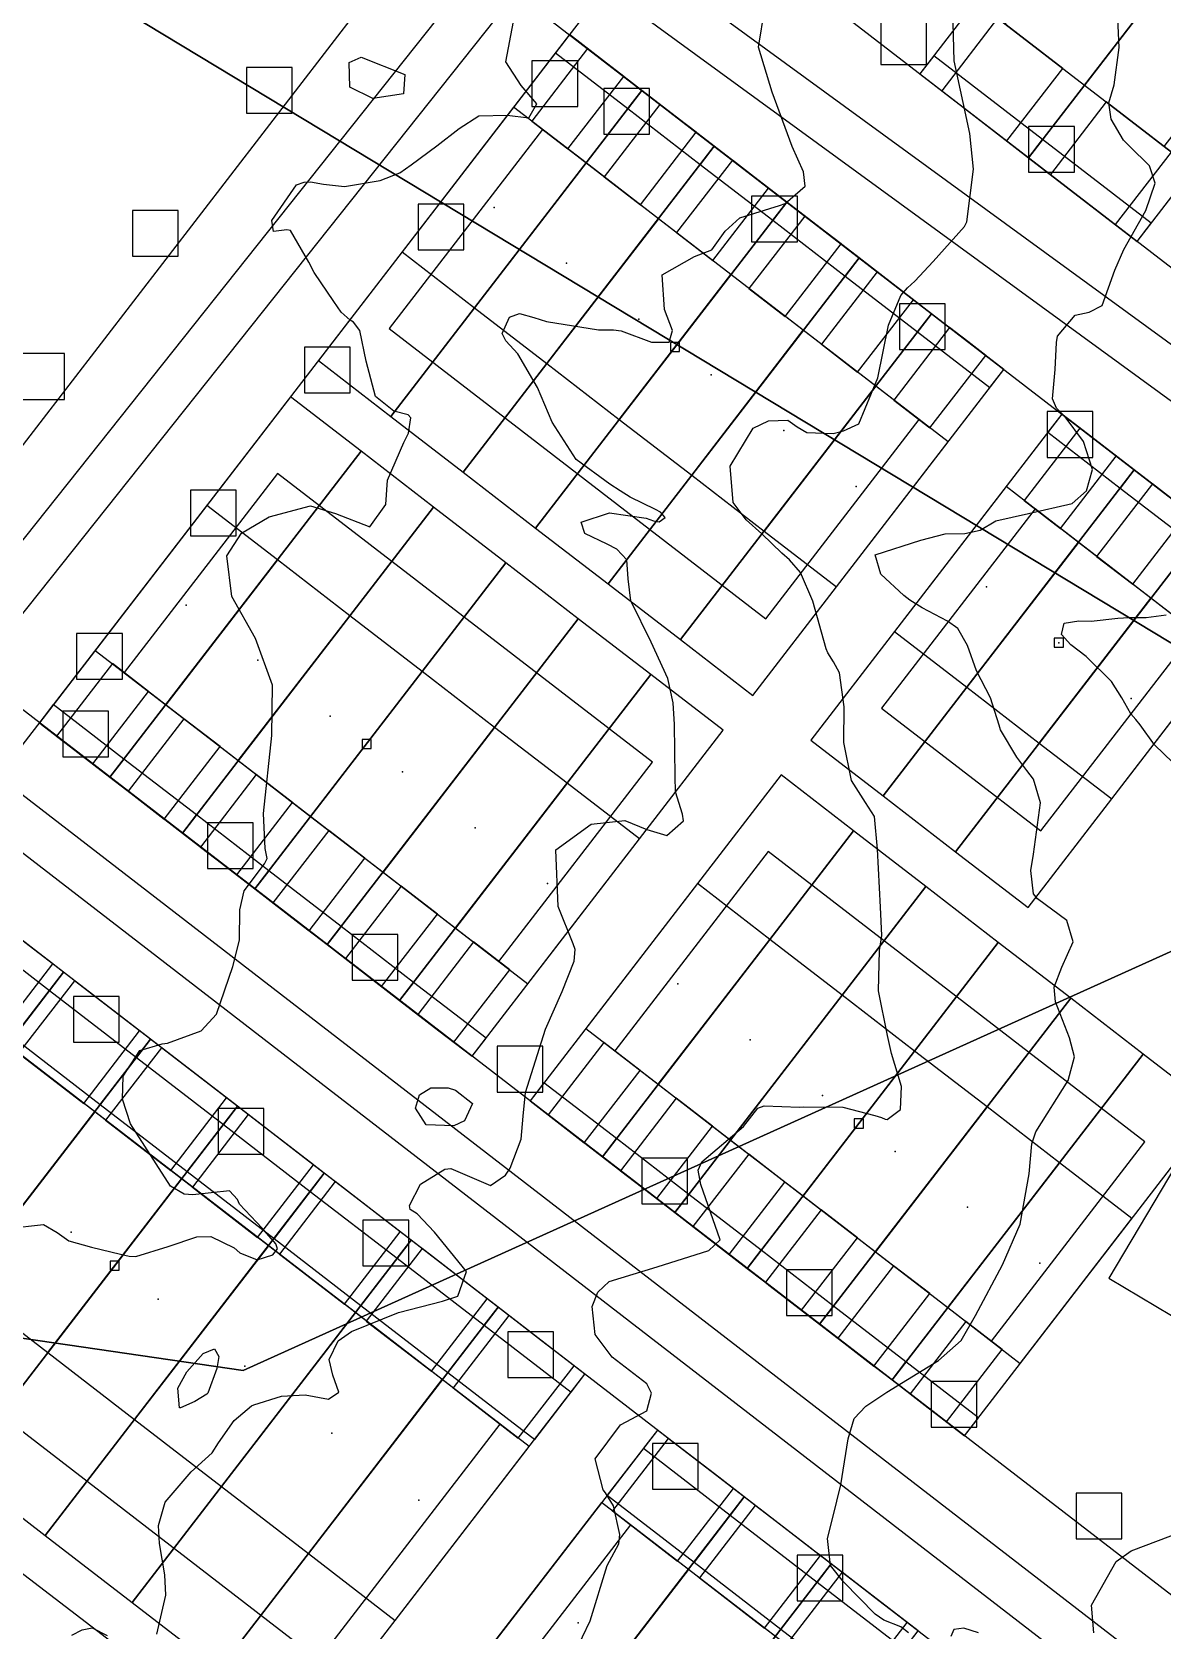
# Model space of a CAD drawing. Header units: feet. Extents: x 1313198 to 1317500, y 385000 to 389511.
# Drawn here: x 1315627.7 to 1315875, y 386260.2 to 386609.7 of the extents above; entities that cross this region are included whole.
import ezdxf

# ---------------------------------------------------------------- set-up
doc = ezdxf.new("R2010")
doc.units = ezdxf.units.FT
for name, color, linetype in [('A-BLDG-OTLN', 3, 'CONTINUOUS'), ('C-LOD', 30, 'CONTINUOUS'), ('C-MISC', 7, 'CONTINUOUS'), ('C-PROP', 6, 'CONTINUOUS'), ('C-PVMT', 8, 'CONTINUOUS'), ('C-TOPO-MAJR', 32, 'CONTINUOUS'), ('C-TOPO-SPOT', 7, 'CONTINUOUS'), ('C-UTIL', 4, 'CONTINUOUS'), ('L-PLNT-TREE', 90, 'CONTINUOUS'), ('V-PROP-LINE', 7, 'CONTINUOUS')]:
    doc.layers.add(name, color=color, linetype=linetype)

msp = doc.modelspace()

# ---------------------------------------------------------------- linework, layer by layer
at = {"layer": 'A-BLDG-OTLN'}
for points in [[(1315834.21, 386616.33), (1315857.98, 386598.01), (1315882.39, 386629.7), (1315858.63, 386648.01), (1315834.21, 386616.33)], [(1315857.98, 386598.01), (1315881.74, 386579.7), (1315906.15, 386611.39), (1315882.39, 386629.7), (1315857.98, 386598.01)], [(1315708.69, 386561.55), (1315724.53, 386549.35), (1315748.94, 386581.03), (1315733.1, 386593.24), (1315708.69, 386561.55)], [(1315724.53, 386549.35), (1315740.37, 386537.14), (1315764.78, 386568.83), (1315748.94, 386581.03), (1315724.53, 386549.35)], [(1315740.37, 386537.14), (1315756.22, 386524.93), (1315780.63, 386556.62), (1315764.78, 386568.83), (1315740.37, 386537.14)], [(1315756.22, 386524.93), (1315772.06, 386512.73), (1315796.47, 386544.41), (1315780.63, 386556.62), (1315756.22, 386524.93)], [(1315772.06, 386512.73), (1315787.9, 386500.52), (1315812.31, 386532.21), (1315796.47, 386544.41), (1315772.06, 386512.73)], [(1315787.9, 386500.52), (1315803.74, 386488.31), (1315828.15, 386520), (1315812.31, 386532.21), (1315787.9, 386500.52)], [(1315816.42, 386478.55), (1315832.26, 386466.34), (1315856.67, 386498.03), (1315840.83, 386510.23), (1315816.42, 386478.55)], [(1315641.55, 386474.42), (1315657, 386462.51), (1315681.42, 386494.2), (1315665.96, 386506.11), (1315641.55, 386474.42)], [(1315832.26, 386466.34), (1315848.1, 386454.13), (1315872.51, 386485.82), (1315856.67, 386498.03), (1315832.26, 386466.34)], [(1315657, 386462.51), (1315672.84, 386450.31), (1315697.26, 386481.99), (1315681.42, 386494.2), (1315657, 386462.51)], [(1315848.1, 386454.13), (1315863.95, 386441.92), (1315888.36, 386473.61), (1315872.51, 386485.82), (1315848.1, 386454.13)], [(1315672.84, 386450.31), (1315688.68, 386438.1), (1315713.1, 386469.79), (1315697.26, 386481.99), (1315672.84, 386450.31)], [(1315688.68, 386438.1), (1315704.53, 386425.89), (1315728.94, 386457.58), (1315713.1, 386469.79), (1315688.68, 386438.1)], [(1315704.53, 386425.89), (1315720.37, 386413.69), (1315744.79, 386445.37), (1315728.94, 386457.58), (1315704.53, 386425.89)], [(1315720.37, 386413.69), (1315736.21, 386401.48), (1315760.63, 386433.17), (1315744.79, 386445.37), (1315720.37, 386413.69)], [(1315748.89, 386391.71), (1315764.73, 386379.51), (1315789.15, 386411.19), (1315773.3, 386423.4), (1315748.89, 386391.71)], [(1315764.73, 386379.51), (1315780.57, 386367.3), (1315804.99, 386398.99), (1315789.15, 386411.19), (1315764.73, 386379.51)], [(1315780.57, 386367.3), (1315796.42, 386355.09), (1315820.83, 386386.78), (1315804.99, 386398.99), (1315780.57, 386367.3)], [(1315593.13, 386350.14), (1315612.14, 386335.49), (1315641.44, 386373.51), (1315622.43, 386388.16), (1315593.13, 386350.14)], [(1315796.42, 386355.09), (1315812.26, 386342.88), (1315836.67, 386374.58), (1315820.83, 386386.78), (1315796.42, 386355.09)], [(1315812.26, 386342.88), (1315828.1, 386330.68), (1315852.52, 386362.37), (1315836.67, 386374.58), (1315812.26, 386342.88)], [(1315612.14, 386335.49), (1315631.16, 386320.84), (1315660.46, 386358.86), (1315641.44, 386373.51), (1315612.14, 386335.49)], [(1315828.1, 386330.68), (1315843.95, 386318.47), (1315868.36, 386350.16), (1315852.52, 386362.37), (1315828.1, 386330.68)], [(1315631.16, 386320.84), (1315650.17, 386306.19), (1315679.46, 386344.21), (1315660.46, 386358.86), (1315631.16, 386320.84)], [(1315650.17, 386306.19), (1315669.18, 386291.54), (1315698.47, 386329.57), (1315679.46, 386344.21), (1315650.17, 386306.19)], [(1315669.18, 386291.54), (1315688.19, 386276.9), (1315717.48, 386314.92), (1315698.47, 386329.57), (1315669.18, 386291.54)], [(1315688.19, 386276.9), (1315707.2, 386262.25), (1315736.5, 386300.27), (1315717.48, 386314.92), (1315688.19, 386276.9)], [(1315723.04, 386250.04), (1315742.05, 386235.39), (1315771.35, 386273.41), (1315752.34, 386288.06), (1315723.04, 386250.04)], [(1315742.05, 386235.39), (1315761.07, 386220.74), (1315790.36, 386258.76), (1315771.35, 386273.41), (1315742.05, 386235.39)]]:
    msp.add_lwpolyline(points, close=True, dxfattribs=at)
at = {"layer": 'C-LOD'}
msp.add_lwpolyline([(1316108.56, 386685.56), (1315982.1, 386790.73), (1315929.91, 386765.56), (1315633.88, 386622.8), (1315579.81, 386596.71), (1315549.46, 386389.77), (1315542.59, 386336.06), (1315542.59, 386336.06), (1315791.56, 386145.45), (1315871.03, 386084.61), (1315950.83, 386023.51), (1316030.28, 385962.69)], dxfattribs=at)
at = {"layer": 'C-MISC'}
for points in [[(1315929.91, 386765.56), (1315633.88, 386622.8), (1315891.98, 386466.97), (1315894.56, 386474.18), (1315898.2, 386480.92), (1315902.84, 386487.01), (1315908.35, 386492.33), (1315914.61, 386496.74), (1315921.47, 386500.15), (1315928.77, 386502.47), (1315929.91, 386765.56)], [(1315633.88, 386622.8), (1315579.81, 386596.71), (1315549.46, 386389.77), (1315542.59, 386336.06), (1315673.9, 386316.93), (1315903.06, 386420.33), (1315898.02, 386426.95), (1315894.16, 386434.32), (1315891.56, 386442.23), (1315890.32, 386450.46), (1315890.46, 386458.79), (1315891.98, 386466.97), (1315633.88, 386622.8)], [(1315791.56, 386145.45), (1315980.91, 386373.12), (1315948.97, 386391.83), (1315916.58, 386409.73), (1315909.36, 386414.45), (1315903.06, 386420.33), (1315673.9, 386316.93), (1315542.59, 386336.06), (1315791.56, 386145.45)]]:
    msp.add_lwpolyline(points, close=True, dxfattribs=at)
at = {"layer": 'C-PROP'}
for points in [[(1315822, 386600.49), (1315840.13, 386586.51), (1315845.77, 386582.17), (1315900.7, 386653.47), (1315876.94, 386671.78), (1315822, 386600.49)], [(1315840.54, 386611.45), (1315875.4, 386584.59), (1315908.97, 386628.16), (1315874.11, 386655.02), (1315840.54, 386611.45)], [(1315845.77, 386582.17), (1315869.53, 386563.86), (1315924.46, 386635.16), (1315900.7, 386653.47), (1315845.77, 386582.17)], [(1315690.38, 386537.79), (1315706.22, 386525.58), (1315761.15, 386596.88), (1315745.31, 386609.08), (1315690.38, 386537.79)], [(1315706.22, 386525.58), (1315722.06, 386513.38), (1315776.99, 386584.67), (1315761.15, 386596.88), (1315706.22, 386525.58)], [(1315705.87, 386544.79), (1315788.25, 386481.32), (1315821.82, 386524.88), (1315739.44, 386588.36), (1315705.87, 386544.79)], [(1315722.06, 386513.38), (1315737.91, 386501.17), (1315792.84, 386572.46), (1315776.99, 386584.67), (1315722.06, 386513.38)], [(1315737.91, 386501.17), (1315753.75, 386488.96), (1315808.68, 386560.26), (1315792.84, 386572.46), (1315737.91, 386501.17)], [(1315753.75, 386488.96), (1315769.59, 386476.76), (1315824.52, 386548.05), (1315808.68, 386560.26), (1315753.75, 386488.96)], [(1315769.59, 386476.76), (1315785.43, 386464.55), (1315840.36, 386535.84), (1315824.52, 386548.05), (1315769.59, 386476.76)], [(1315767.42, 386539.78), (1315769.42, 386539.78), (1315769.42, 386541.78), (1315767.42, 386541.78), (1315767.42, 386539.78)], [(1315629.34, 386458.58), (1315629.81, 386458.21), (1315644.79, 386446.67), (1315699.73, 386517.96), (1315684.27, 386529.87), (1315629.34, 386458.58)], [(1315798.11, 386454.78), (1315813.95, 386442.58), (1315868.88, 386513.87), (1315853.04, 386526.08), (1315798.11, 386454.78)], [(1315644.79, 386446.67), (1315650.64, 386442.16), (1315660.64, 386434.47), (1315715.57, 386505.76), (1315699.73, 386517.96), (1315644.79, 386446.67)], [(1315813.95, 386442.58), (1315829.79, 386430.37), (1315884.72, 386501.66), (1315868.88, 386513.87), (1315813.95, 386442.58)], [(1315647.88, 386469.54), (1315729.88, 386406.36), (1315763.45, 386449.93), (1315681.45, 386513.11), (1315647.88, 386469.54)], [(1315660.64, 386434.47), (1315676.48, 386422.26), (1315731.41, 386493.55), (1315715.57, 386505.76), (1315660.64, 386434.47)], [(1315813.6, 386461.78), (1315848.46, 386434.92), (1315882.03, 386478.49), (1315847.17, 386505.35), (1315813.6, 386461.78)], [(1315829.79, 386430.37), (1315845.64, 386418.16), (1315900.57, 386489.45), (1315884.72, 386501.66), (1315829.79, 386430.37)], [(1315676.48, 386422.26), (1315686.21, 386414.76), (1315692.32, 386410.05), (1315747.25, 386481.34), (1315731.41, 386493.55), (1315676.48, 386422.26)], [(1315692.32, 386410.05), (1315708.16, 386397.84), (1315763.1, 386469.14), (1315747.25, 386481.34), (1315692.32, 386410.05)], [(1315851.39, 386475.08), (1315853.39, 386475.08), (1315853.39, 386477.08), (1315851.39, 386477.08), (1315851.39, 386475.08)], [(1315708.16, 386397.84), (1315716.74, 386391.24), (1315724.01, 386385.64), (1315778.94, 386456.93), (1315763.1, 386469.14), (1315708.16, 386397.84)], [(1315699.93, 386452.92), (1315701.93, 386452.92), (1315701.93, 386454.92), (1315699.93, 386454.92), (1315699.93, 386452.92)], [(1315736.68, 386375.87), (1315741.98, 386371.79), (1315752.52, 386363.67), (1315807.46, 386434.96), (1315791.61, 386447.16), (1315736.68, 386375.87)], [(1315752.52, 386363.67), (1315768.37, 386351.46), (1315823.3, 386422.75), (1315807.46, 386434.96), (1315752.52, 386363.67)], [(1315755.23, 386386.83), (1315837.61, 386323.35), (1315871.18, 386366.92), (1315788.79, 386430.4), (1315755.23, 386386.83)], [(1315768.37, 386351.46), (1315784.21, 386339.25), (1315839.14, 386410.54), (1315823.3, 386422.75), (1315768.37, 386351.46)], [(1315554.59, 386339.44), (1315573.6, 386324.79), (1315634.64, 386404), (1315619.77, 386415.46), (1315615.63, 386418.65), (1315554.59, 386339.44)], [(1315551.07, 386361.08), (1315690.49, 386253.66), (1315730.16, 386305.15), (1315590.75, 386412.57), (1315551.07, 386361.08)], [(1315863.29, 386337.14), (1315880.47, 386326.9), (1315926.54, 386404.21), (1315926.18, 386404.43), (1315916.58, 386409.73), (1315909.36, 386414.45), (1315863.29, 386337.14)], [(1315784.21, 386339.25), (1315787.73, 386336.54), (1315800.05, 386327.04), (1315854.98, 386398.34), (1315839.14, 386410.54), (1315784.21, 386339.25)], [(1315573.6, 386324.79), (1315592.61, 386310.14), (1315653.65, 386389.35), (1315634.64, 386404), (1315573.6, 386324.79)], [(1315800.05, 386327.04), (1315812.24, 386317.65), (1315815.89, 386314.84), (1315870.83, 386386.13), (1315854.98, 386398.34), (1315800.05, 386327.04)], [(1315592.61, 386310.14), (1315611.63, 386295.49), (1315672.66, 386374.7), (1315653.65, 386389.35), (1315592.61, 386310.14)], [(1315815.89, 386314.84), (1315831.74, 386302.63), (1315880.22, 386365.54), (1315885.67, 386374.69), (1315870.83, 386386.13), (1315815.89, 386314.84)], [(1315611.63, 386295.49), (1315630.64, 386280.84), (1315691.67, 386360.06), (1315691.45, 386360.23), (1315672.66, 386374.7), (1315611.63, 386295.49)], [(1315807.62, 386369.94), (1315809.62, 386369.94), (1315809.62, 386371.94), (1315807.62, 386371.94), (1315807.62, 386369.94)], [(1315630.64, 386280.84), (1315649.65, 386266.19), (1315710.68, 386345.41), (1315692.3, 386359.58), (1315691.67, 386360.06), (1315630.64, 386280.84)], [(1315649.65, 386266.19), (1315668.66, 386251.55), (1315729.69, 386330.76), (1315710.68, 386345.41), (1315649.65, 386266.19)], [(1315644.8, 386338.85), (1315646.8, 386338.85), (1315646.8, 386340.85), (1315644.8, 386340.85), (1315644.8, 386338.85)], [(1315668.66, 386251.55), (1315687.67, 386236.9), (1315748.71, 386316.11), (1315729.69, 386330.76), (1315668.66, 386251.55)], [(1315703.51, 386224.69), (1315722.52, 386210.04), (1315783.56, 386289.26), (1315777.97, 386293.57), (1315764.55, 386303.9), (1315703.51, 386224.69)], [(1315722.52, 386210.04), (1315741.54, 386195.39), (1315802.57, 386274.61), (1315799.31, 386277.12), (1315783.56, 386289.26), (1315722.52, 386210.04)], [(1315719, 386231.69), (1315858.42, 386124.27), (1315898.09, 386175.76), (1315758.68, 386283.18), (1315719, 386231.69)], [(1315741.54, 386195.39), (1315760.55, 386180.75), (1315821.58, 386259.96), (1315802.57, 386274.61), (1315741.54, 386195.39)]]:
    msp.add_lwpolyline(points, close=True, dxfattribs=at)
at = {"layer": 'C-PVMT'}
for points in [[(1315582.69, 386444.04), (1315604.93, 386426.9), (1315769.72, 386640.77), (1315753.93, 386652.94), (1315713.63, 386633.5), (1315586.23, 386468.15), (1315582.69, 386444.04)], [(1315713.63, 386633.5), (1315903.24, 386487.4), (1315908.35, 386492.33), (1315914.61, 386496.74), (1315921.47, 386500.15), (1315928.77, 386502.47), (1315936.76, 386503.67), (1315944.84, 386503.58), (1315948.63, 386502.91), (1315753.93, 386652.94), (1315713.63, 386633.5)], [(1315826.76, 386596.82), (1315841.01, 386585.84), (1315853.22, 386601.68), (1315838.96, 386612.67), (1315826.76, 386596.82)], [(1315742.26, 386605.12), (1315758.1, 386592.92), (1315761.15, 386596.88), (1315745.31, 386609.08), (1315742.26, 386605.12)], [(1315737.06, 386590.19), (1315744.99, 386584.08), (1315757.19, 386599.93), (1315749.27, 386606.03), (1315737.06, 386590.19)], [(1315822, 386600.49), (1315824.77, 386598.36), (1315845.77, 386582.17), (1315848.82, 386586.13), (1315825.05, 386604.45), (1315822, 386600.49)], [(1315758.1, 386592.92), (1315773.94, 386580.71), (1315776.99, 386584.67), (1315761.15, 386596.88), (1315758.1, 386592.92)], [(1315850.52, 386578.51), (1315864.78, 386567.53), (1315876.99, 386583.37), (1315862.73, 386594.36), (1315850.52, 386578.51)], [(1315752.9, 386577.98), (1315760.82, 386571.88), (1315773.03, 386587.72), (1315769.07, 386590.77), (1315765.11, 386593.83), (1315752.9, 386577.98)], [(1315773.94, 386580.71), (1315789.79, 386568.5), (1315792.84, 386572.46), (1315776.99, 386584.67), (1315773.94, 386580.71)], [(1315845.77, 386582.17), (1315869.53, 386563.86), (1315872.58, 386567.82), (1315848.82, 386586.13), (1315845.77, 386582.17)], [(1315768.75, 386565.77), (1315776.67, 386559.67), (1315788.88, 386575.51), (1315784.91, 386578.57), (1315780.95, 386581.62), (1315768.75, 386565.77)], [(1315789.79, 386568.5), (1315805.62, 386556.29), (1315808.68, 386560.26), (1315805.89, 386562.41), (1315792.84, 386572.46), (1315789.79, 386568.5)], [(1315784.59, 386553.57), (1315792.51, 386547.46), (1315804.72, 386563.3), (1315796.8, 386569.41), (1315784.59, 386553.57)], [(1315805.62, 386556.29), (1315821.47, 386544.09), (1315824.52, 386548.05), (1315811.41, 386558.16), (1315808.68, 386560.26), (1315805.62, 386556.29)], [(1315800.43, 386541.36), (1315808.35, 386535.26), (1315820.56, 386551.1), (1315816.6, 386554.15), (1315812.64, 386557.21), (1315800.43, 386541.36)], [(1315821.47, 386544.09), (1315837.31, 386531.88), (1315840.36, 386535.84), (1315824.52, 386548.05), (1315821.47, 386544.09)], [(1315816.27, 386529.16), (1315824.19, 386523.05), (1315836.4, 386538.89), (1315832.44, 386541.95), (1315828.48, 386545), (1315816.27, 386529.16)], [(1315849.98, 386522.11), (1315865.83, 386509.91), (1315868.88, 386513.87), (1315855.8, 386523.95), (1315853.04, 386526.08), (1315849.98, 386522.11)], [(1315844.79, 386507.18), (1315852.71, 386501.08), (1315864.92, 386516.92), (1315860.96, 386519.98), (1315857, 386523.03), (1315844.79, 386507.18)], [(1315865.83, 386509.91), (1315881.67, 386497.7), (1315884.72, 386501.66), (1315868.88, 386513.87), (1315865.83, 386509.91)], [(1315860.63, 386494.98), (1315868.55, 386488.87), (1315880.76, 386504.71), (1315876.8, 386507.76), (1315872.84, 386510.82), (1315860.63, 386494.98)], [(1315582.69, 386444.03), (1316206.68, 385963.24), (1316232.27, 385994.01), (1315589.34, 386489.4), (1315582.69, 386444.03)], [(1315633.11, 386455.68), (1315641.03, 386449.57), (1315653.24, 386465.42), (1315645.32, 386471.52), (1315633.11, 386455.68)], [(1315629.34, 386458.58), (1315644.79, 386446.67), (1315647.84, 386450.63), (1315632.39, 386462.54), (1315629.34, 386458.58)], [(1315648.75, 386443.62), (1315656.68, 386437.52), (1315668.88, 386453.36), (1315660.96, 386459.46), (1315648.75, 386443.62)], [(1315644.79, 386446.67), (1315656.56, 386437.61), (1315660.64, 386434.47), (1315663.69, 386438.43), (1315647.84, 386450.63), (1315644.79, 386446.67)], [(1315664.6, 386431.41), (1315672.52, 386425.31), (1315684.73, 386441.15), (1315676.8, 386447.26), (1315664.6, 386431.41)], [(1315660.64, 386434.47), (1315676.48, 386422.26), (1315679.53, 386426.22), (1315663.69, 386438.43), (1315660.64, 386434.47)], [(1315680.44, 386419.21), (1315684.14, 386416.36), (1315686.21, 386414.76), (1315688.36, 386413.1), (1315700.57, 386428.95), (1315692.65, 386435.05), (1315680.44, 386419.21)], [(1315676.48, 386422.26), (1315680.39, 386419.25), (1315692.32, 386410.05), (1315695.37, 386414.01), (1315679.53, 386426.22), (1315676.48, 386422.26)], [(1315696.28, 386407), (1315704.2, 386400.9), (1315716.41, 386416.74), (1315708.49, 386422.84), (1315696.28, 386407)], [(1315604.64, 386404.39), (1315623.65, 386389.74), (1315634.64, 386404), (1315619.77, 386415.46), (1315615.63, 386418.65), (1315604.64, 386404.39)], [(1315605.8, 386400.98), (1315620.05, 386389.99), (1315632.26, 386405.83), (1315618, 386416.82), (1315605.8, 386400.98)], [(1315612.58, 386414.69), (1315631.59, 386400.04), (1315634.64, 386404), (1315627.12, 386409.8), (1315615.63, 386418.65), (1315612.58, 386414.69)], [(1315692.32, 386410.05), (1315708.16, 386397.85), (1315711.22, 386401.8), (1315695.37, 386414.01), (1315692.32, 386410.05)], [(1315712.13, 386394.79), (1315716.09, 386391.74), (1315716.74, 386391.24), (1315720.05, 386388.69), (1315732.25, 386404.53), (1315724.33, 386410.64), (1315712.13, 386394.79)], [(1315623.65, 386389.74), (1315642.66, 386375.09), (1315653.65, 386389.35), (1315634.64, 386404), (1315623.65, 386389.74)], [(1315624.81, 386386.33), (1315639.07, 386375.34), (1315651.27, 386391.18), (1315637.01, 386402.17), (1315624.81, 386386.33)], [(1315631.59, 386400.04), (1315650.6, 386385.39), (1315653.65, 386389.35), (1315634.64, 386404), (1315631.59, 386400.04)], [(1315708.16, 386397.85), (1315715.09, 386392.51), (1315716.74, 386391.24), (1315724.01, 386385.64), (1315727.06, 386389.6), (1315711.22, 386401.8), (1315708.16, 386397.85)], [(1315642.66, 386375.09), (1315661.68, 386360.44), (1315672.66, 386374.7), (1315653.65, 386389.35), (1315642.66, 386375.09)], [(1315650.6, 386385.39), (1315669.61, 386370.74), (1315672.66, 386374.7), (1315653.65, 386389.35), (1315650.6, 386385.39)], [(1315740.64, 386372.82), (1315741.98, 386371.79), (1315748.56, 386366.72), (1315760.77, 386382.56), (1315752.85, 386388.66), (1315740.64, 386372.82)], [(1315643.82, 386371.68), (1315658.08, 386360.69), (1315670.28, 386376.54), (1315656.03, 386387.52), (1315643.82, 386371.68)], [(1315736.68, 386375.87), (1315742.45, 386371.43), (1315752.52, 386363.67), (1315755.57, 386367.63), (1315739.73, 386379.83), (1315736.68, 386375.87)], [(1315661.68, 386360.44), (1315680.68, 386345.8), (1315691.67, 386360.06), (1315691.45, 386360.23), (1315672.66, 386374.7), (1315661.68, 386360.44)], [(1315669.61, 386370.74), (1315688.62, 386356.1), (1315691.67, 386360.06), (1315687.27, 386363.45), (1315672.66, 386374.7), (1315669.61, 386370.74)], [(1315756.48, 386360.62), (1315764.4, 386354.52), (1315776.61, 386370.35), (1315768.69, 386376.46), (1315756.48, 386360.62)], [(1315662.83, 386357.03), (1315677.09, 386346.04), (1315689.3, 386361.89), (1315675.04, 386372.87), (1315662.83, 386357.03)], [(1315752.52, 386363.67), (1315768.37, 386351.46), (1315771.42, 386355.42), (1315755.57, 386367.63), (1315752.52, 386363.67)], [(1315772.33, 386348.41), (1315776.29, 386345.36), (1315780.25, 386342.3), (1315792.46, 386358.14), (1315784.54, 386364.25), (1315772.33, 386348.41)], [(1315680.68, 386345.8), (1315699.69, 386331.15), (1315710.68, 386345.41), (1315692.3, 386359.58), (1315691.67, 386360.06), (1315680.68, 386345.8)], [(1315688.62, 386356.1), (1315707.63, 386341.45), (1315710.68, 386345.41), (1315707.89, 386347.56), (1315691.67, 386360.06), (1315688.62, 386356.1)], [(1315681.84, 386342.38), (1315696.1, 386331.4), (1315708.31, 386347.24), (1315705.34, 386349.53), (1315694.05, 386358.22), (1315681.84, 386342.38)], [(1315768.37, 386351.46), (1315780.52, 386342.09), (1315784.21, 386339.25), (1315787.26, 386343.21), (1315771.42, 386355.42), (1315768.37, 386351.46)], [(1315788.17, 386336.2), (1315788.96, 386335.59), (1315796.09, 386330.1), (1315808.3, 386345.94), (1315800.38, 386352.04), (1315788.17, 386336.2)], [(1315699.69, 386331.15), (1315718.7, 386316.5), (1315729.69, 386330.76), (1315710.68, 386345.41), (1315699.69, 386331.15)], [(1315700.85, 386327.74), (1315715.11, 386316.75), (1315727.32, 386332.59), (1315713.06, 386343.58), (1315700.85, 386327.74)], [(1315707.63, 386341.45), (1315726.64, 386326.8), (1315729.69, 386330.76), (1315710.68, 386345.41), (1315707.63, 386341.45)], [(1315784.21, 386339.25), (1315786.07, 386337.82), (1315787.73, 386336.54), (1315789.51, 386335.17), (1315800.05, 386327.04), (1315803.1, 386331), (1315787.26, 386343.21), (1315784.21, 386339.25)], [(1315804.01, 386323.99), (1315811.93, 386317.89), (1315824.14, 386333.73), (1315816.22, 386339.84), (1315804.01, 386323.99)], [(1315718.7, 386316.5), (1315737.72, 386301.85), (1315748.71, 386316.11), (1315729.69, 386330.76), (1315718.7, 386316.5)], [(1315719.86, 386313.09), (1315734.12, 386302.1), (1315746.33, 386317.94), (1315739.2, 386323.43), (1315732.07, 386328.93), (1315719.86, 386313.09)], [(1315726.64, 386326.8), (1315745.66, 386312.15), (1315748.71, 386316.11), (1315743.18, 386320.37), (1315729.69, 386330.76), (1315726.64, 386326.8)], [(1315800.05, 386327.04), (1315815.89, 386314.84), (1315818.94, 386318.8), (1315803.1, 386331), (1315800.05, 386327.04)], [(1315819.85, 386311.79), (1315823.82, 386308.73), (1315827.78, 386305.68), (1315839.98, 386321.53), (1315832.06, 386327.63), (1315819.85, 386311.79)], [(1315815.89, 386314.84), (1315823.17, 386309.23), (1315831.74, 386302.63), (1315834.79, 386306.59), (1315818.94, 386318.8), (1315815.89, 386314.84)], [(1315753.56, 386289.64), (1315772.57, 386275), (1315783.56, 386289.26), (1315777.97, 386293.57), (1315764.55, 386303.9), (1315753.56, 386289.64)], [(1315754.72, 386286.23), (1315768.97, 386275.24), (1315781.18, 386291.09), (1315766.92, 386302.07), (1315754.72, 386286.23)], [(1315761.5, 386299.94), (1315780.5, 386285.29), (1315783.56, 386289.26), (1315769.12, 386300.38), (1315764.55, 386303.9), (1315761.5, 386299.94)], [(1315772.57, 386275), (1315791.58, 386260.35), (1315802.57, 386274.61), (1315799.31, 386277.12), (1315783.56, 386289.26), (1315772.57, 386275)], [(1315773.73, 386271.58), (1315787.99, 386260.59), (1315800.2, 386276.44), (1315799.31, 386277.12), (1315792.76, 386282.17), (1315785.94, 386287.42), (1315773.73, 386271.58)], [(1315780.5, 386285.29), (1315799.52, 386270.65), (1315802.57, 386274.61), (1315799.98, 386276.61), (1315799.31, 386277.12), (1315797.93, 386278.19), (1315783.56, 386289.26), (1315780.5, 386285.29)], [(1315791.58, 386260.35), (1315810.59, 386245.7), (1315821.58, 386259.96), (1315802.57, 386274.61), (1315791.58, 386260.35)], [(1315792.74, 386256.93), (1315807, 386245.95), (1315819.2, 386261.79), (1315812.07, 386267.29), (1315804.95, 386272.78), (1315792.74, 386256.93)], [(1315799.52, 386270.65), (1315818.53, 386256), (1315821.58, 386259.96), (1315813.98, 386265.81), (1315802.57, 386274.61), (1315799.52, 386270.65)]]:
    msp.add_lwpolyline(points, close=True, dxfattribs=at)
at = {"layer": 'C-TOPO-MAJR'}
for points in [[(1315622.44, 386348), (1315630.23, 386348.87), (1315633.27, 386347.07), (1315635.79, 386345.24), (1315640.71, 386343.89), (1315647.12, 386342.37), (1315648.96, 386341.91), (1315650.48, 386341.85), (1315657.49, 386344.01), (1315663.8, 386346.15), (1315666.87, 386346.21), (1315671.97, 386343.73), (1315673.2, 386342.67), (1315677.02, 386341.11), (1315680.4, 386342.2), (1315681.45, 386343.51), (1315681.11, 386344.65), (1315678.08, 386348.07), (1315673.12, 386353.26), (1315672.67, 386354.28), (1315670.97, 386356.21), (1315662.9, 386355.36), (1315661.03, 386355.5), (1315658.04, 386357.25), (1315649.27, 386370.87), (1315647.56, 386376.24), (1315647.66, 386381.27), (1315651.35, 386386.9), (1315656.18, 386388.36), (1315657.36, 386388.5), (1315664.71, 386391.22), (1315668.07, 386394.83), (1315671.69, 386405.3), (1315673.09, 386411.07), (1315673.18, 386417.67), (1315674.12, 386421.86), (1315678.58, 386427.74), (1315679.16, 386428.87), (1315678.74, 386431.05), (1315678.37, 386438.77), (1315680.18, 386455.76), (1315680.35, 386466.79), (1315676.6, 386477), (1315671.48, 386486.18), (1315670.35, 386495.09), (1315673.54, 386500.06), (1315679.61, 386503.6), (1315688.68, 386506.05), (1315694.12, 386504.35), (1315701.67, 386501.42), (1315705.14, 386506.32), (1315705.54, 386511.64), (1315709.09, 386519.87), (1315710.09, 386521.9), (1315710.61, 386525.29), (1315710.04, 386525.9), (1315706.87, 386526.72), (1315702.88, 386529.95), (1315700.81, 386537.67), (1315699.46, 386544.37), (1315698.09, 386546.16), (1315697.36, 386546.62), (1315695.35, 386548.4), (1315693.76, 386550.73), (1315689.49, 386557.03), (1315688.26, 386559.32), (1315684.26, 386566.24), (1315683.46, 386566.37), (1315680.57, 386566.03), (1315680.21, 386568.44), (1315685.57, 386576.22), (1315687.28, 386576.79), (1315688.64, 386576.89), (1315691.5, 386576.38), (1315696.12, 386575.9), (1315703.92, 386577.17), (1315708.18, 386578.86), (1315710.7, 386580.59), (1315716.33, 386584.79), (1315721.19, 386588.57), (1315725.45, 386591.3), (1315731.72, 386591.45), (1315736.39, 386590.87), (1315738.2, 386593.95), (1315734.76, 386597.94), (1315731.42, 386603.12), (1315733.07, 386611.97)], [(1315655.02, 386259.26), (1315657.04, 386267.76), (1315656.82, 386272.22), (1315655.6, 386279.1), (1315655.38, 386283), (1315656.84, 386288.09), (1315662.57, 386294.78), (1315667.12, 386298.92), (1315668.52, 386301.09), (1315671.95, 386306.01), (1315675.77, 386309.17), (1315676.24, 386309.43), (1315682.29, 386311.33), (1315687.49, 386311.56), (1315692.6, 386310.62), (1315694.86, 386312.18), (1315693.57, 386315.93), (1315692.75, 386319.32), (1315694.68, 386323.37), (1315697.62, 386325.44), (1315707.9, 386329.62), (1315717.56, 386332.09), (1315720.86, 386333.14), (1315722.78, 386338.58), (1315715.76, 386347.18), (1315712.03, 386351.17), (1315710.49, 386352.13), (1315710.33, 386352.99), (1315712.75, 386357.64), (1315718.04, 386360.93), (1315719.35, 386361.13), (1315728.06, 386357.41), (1315731.34, 386359.64), (1315732.33, 386361.18), (1315734.78, 386367.51), (1315735.15, 386372.55), (1315735.71, 386377.71), (1315740.06, 386391.56), (1315743.75, 386399.78), (1315746.37, 386406.41), (1315746.55, 386409.01), (1315746.15, 386410.26), (1315742.85, 386418.38), (1315742.33, 386430.8), (1315750.07, 386436.38), (1315757.45, 386437.23), (1315762.26, 386435.26), (1315766.6, 386433.93), (1315770.27, 386437.16), (1315770.03, 386438.56), (1315768.53, 386443.49), (1315768.41, 386446.86), (1315768.3, 386458.23), (1315767.99, 386462.92), (1315766.87, 386468.24), (1315763.18, 386476.19), (1315758.76, 386485.28), (1315758.13, 386490.06), (1315757.88, 386494.19), (1315755.7, 386496.55), (1315753.54, 386497.66), (1315748.64, 386499.95), (1315747.85, 386502.44), (1315754.07, 386504.5), (1315762.07, 386503.31), (1315763.69, 386502.74), (1315764.93, 386502.55), (1315766.22, 386503.47), (1315765.26, 386504.66), (1315764.13, 386505.2), (1315758.56, 386507.94), (1315756.43, 386509.34), (1315754.16, 386510.73), (1315746.75, 386516.19), (1315741.51, 386524.36), (1315738.34, 386531.9), (1315733.99, 386539.24), (1315731.4, 386542.14), (1315730.62, 386543.72), (1315732.22, 386547.3), (1315734.38, 386548.12), (1315737.55, 386547.23), (1315740.29, 386546.35), (1315751.63, 386544.49), (1315754.94, 386544.5), (1315756.63, 386544.32), (1315763.23, 386541.84), (1315767.09, 386541.79), (1315767.86, 386544.36), (1315766.11, 386548.98), (1315765.63, 386556.56), (1315772.65, 386560.56), (1315776.46, 386562.04), (1315779.4, 386566.08), (1315782.62, 386569.03), (1315791.28, 386571.74), (1315792.51, 386572.15), (1315796.9, 386575.97), (1315796.5, 386579.1), (1315794.05, 386584.61), (1315789.66, 386596.51), (1315786.7, 386606.36), (1315788.06, 386614.76)], [(1315819.5, 386259.56), (1315817.78, 386260.88), (1315814.07, 386262.32), (1315812.18, 386263.65), (1315805.26, 386270.68), (1315802.44, 386274.29), (1315801.79, 386280.21), (1315802.94, 386284.79), (1315804.67, 386291.91), (1315806.32, 386301.94), (1315807.6, 386306.41), (1315810.17, 386309.11), (1315814.73, 386312.2), (1315826.08, 386319.12), (1315830.98, 386323.45), (1315834.15, 386328.91), (1315840.03, 386340.04), (1315843.95, 386348.93), (1315845.92, 386359.9), (1315846.46, 386366.48), (1315847.35, 386369.14), (1315854.43, 386380.34), (1315855.78, 386385.51), (1315854.68, 386389.65), (1315851.65, 386397.53), (1315851.36, 386400.79), (1315853.05, 386405.12), (1315855.5, 386410.68), (1315854.12, 386415.36), (1315847.73, 386420.04), (1315846.84, 386421.19), (1315846.28, 386426.29), (1315846.8, 386429.87), (1315848.39, 386441.1), (1315846.85, 386446.23), (1315845.37, 386448.15), (1315843.16, 386451.04), (1315839.64, 386457.03), (1315839.3, 386458.02), (1315837.45, 386464), (1315834.35, 386469.97), (1315832.41, 386475.45), (1315830.25, 386479.22), (1315828.02, 386480.83), (1315822.48, 386483.69), (1315819.79, 386485.42), (1315818.45, 386486.42), (1315813.4, 386491.08), (1315812.17, 386495.29), (1315822.16, 386498.54), (1315827.5, 386499.91), (1315831.79, 386499.99), (1315835.13, 386500.68), (1315838.59, 386502.71), (1315845.73, 386504.35), (1315855.31, 386506.51), (1315858.46, 386509.28), (1315859.75, 386513.94), (1315857.77, 386520.12), (1315853.77, 386525.47), (1315851.85, 386527.39), (1315850.98, 386529.41), (1315851.57, 386535.84), (1315851.85, 386541.77), (1315852.09, 386543.1), (1315855.97, 386547.73), (1315858.99, 386548.38), (1315861.84, 386549.83), (1315864.65, 386557.57), (1315866.63, 386562.06), (1315871.44, 386570.63), (1315873.44, 386576.57), (1315872.2, 386580.35), (1315867.83, 386584.7), (1315866.51, 386586.01), (1315863.85, 386590.56), (1315863.32, 386594.15), (1315864.49, 386598.11), (1315865.59, 386606.26), (1315865.28, 386612.63)], [(1315746.47, 386255.16), (1315749.86, 386262.19), (1315753.55, 386274.29), (1315756.09, 386278.98), (1315756.32, 386281.02), (1315754.93, 386287.31), (1315753.2, 386290.13), (1315752.7, 386290.85), (1315750.91, 386297.63), (1315756.45, 386305.04), (1315757.73, 386305.69), (1315762.24, 386308.12), (1315763.28, 386311.99), (1315762.25, 386314.02), (1315754.64, 386319.86), (1315750.92, 386324.82), (1315750.3, 386330.92), (1315751.5, 386334.06), (1315753.98, 386336.41), (1315764.5, 386339.57), (1315775.8, 386343.13), (1315778.26, 386345.46), (1315774.06, 386357.59), (1315773.49, 386360.73), (1315774.26, 386362.54), (1315783.38, 386370.26), (1315786.52, 386374.27), (1315787.88, 386374.81), (1315795.65, 386374.54), (1315796.45, 386374.55), (1315805.09, 386374.53), (1315812.12, 386372.72), (1315813.6, 386372.28), (1315814.41, 386371.91), (1315814.84, 386371.79), (1315817.73, 386374), (1315817.99, 386379), (1315815.77, 386386.27), (1315814.88, 386390.2), (1315812.89, 386399.95), (1315813.14, 386408.8), (1315813.65, 386412.09), (1315813.38, 386418.22), (1315812.73, 386430.92), (1315812.06, 386438.06), (1315810.09, 386441.17), (1315806.99, 386445.95), (1315805.34, 386454.26), (1315805.44, 386462.06), (1315804.39, 386469.5), (1315803.11, 386471.93), (1315801.81, 386473.9), (1315801.45, 386474.73), (1315798.54, 386485.15), (1315795.84, 386491.48), (1315793.45, 386494.24), (1315791.75, 386495.7), (1315787.41, 386499.88), (1315783.98, 386502.98), (1315781.16, 386506.74), (1315780.48, 386514.72), (1315785.54, 386523.01), (1315788.88, 386524.63), (1315793.11, 386524.75), (1315795.11, 386523.29), (1315797.23, 386522.07), (1315802.99, 386521.87), (1315805.25, 386522.41), (1315808.61, 386523.96), (1315812.81, 386534), (1315815.14, 386545.51), (1315817.79, 386552.06), (1315819.3, 386553.72), (1315820.89, 386555.17), (1315824.91, 386559.45), (1315831.75, 386567.14), (1315832.24, 386568.17), (1315833.71, 386579.63), (1315832.94, 386587.45), (1315831.47, 386594.25), (1315829.45, 386603.38), (1315829.24, 386611.58)], [(1315697.09, 386602.98), (1315699.74, 386604.18), (1315709.26, 386600.35), (1315709, 386596.11), (1315702.33, 386595.13), (1315697.23, 386597.59), (1315697.09, 386602.98)], [(1315877.33, 386449.89), (1315873.31, 386453.73), (1315870.2, 386458.12), (1315869.22, 386459.27), (1315868.13, 386460.5), (1315866.16, 386464.06), (1315863.91, 386467.58), (1315858.34, 386473.04), (1315854.99, 386475.59), (1315852.93, 386477.86), (1315853.55, 386480.4), (1315856.75, 386480.85), (1315859.48, 386480.79), (1315865.32, 386481.43), (1315867.8, 386481.58), (1315871.49, 386481.61), (1315875.89, 386482.16)], [(1315718.8, 386378.72), (1315720.37, 386378.24), (1315724.09, 386375.33), (1315722.35, 386371.5), (1315720.01, 386370.4), (1315713.94, 386370.65), (1315711.65, 386374.31), (1315712.53, 386377.24), (1315714.98, 386378.76), (1315718.8, 386378.72)], [(1315659.99, 386308.77), (1315659.64, 386313.08), (1315661.6, 386316.59), (1315665.14, 386320.6), (1315667.65, 386321.65), (1315668.59, 386319.98), (1315668.18, 386317.39), (1315666.17, 386311.96), (1315665.95, 386311.73), (1315663.32, 386310.13), (1315660.21, 386308.77), (1315659.99, 386308.77)], [(1315860, 386259.56), (1315859.49, 386265.59), (1315864.94, 386275.18), (1315868.21, 386277.48), (1315879.6, 386281.75)], [(1315636.42, 386259.05), (1315638.71, 386260.17), (1315640.87, 386260.63), (1315644.21, 386258.93)], [(1315834.79, 386259.54), (1315831.56, 386260.54), (1315829.38, 386260.26), (1315828.73, 386258.72)]]:
    msp.add_lwpolyline(points, dxfattribs=at)
at = {"layer": 'C-TOPO-SPOT'}
for p in [(1315728.82, 386571.29, 47), (1315744.66, 386559.09, 49), (1315760.5, 386546.88, 49), (1315776.35, 386534.67, 49), (1315792.19, 386522.47, 51), (1315808.03, 386510.26, 51), (1315836.55, 386488.29, 53), (1315661.48, 386484.31, 47), (1315852.39, 386476.08, 55), (1315677.13, 386472.25, 47), (1315868.23, 386463.87, 55), (1315692.97, 386460.05, 47), (1315708.81, 386447.84, 47), (1315724.66, 386435.63, 49), (1315740.5, 386423.43, 49), (1315769.02, 386401.45, 49), (1315784.86, 386389.25, 51), (1315800.7, 386377.04, 51), (1315816.54, 386364.83, 51), (1315832.39, 386352.63, 53), (1315636.3, 386347.17, 47), (1315848.23, 386340.42, 53), (1315655.31, 386332.53, 47), (1315674.32, 386317.88, 49), (1315693.33, 386303.23, 49), (1315712.34, 386288.58, 49), (1315747.2, 386261.73, 51)]:
    msp.add_point(p, dxfattribs=at)
at = {"layer": 'C-UTIL'}
for points in [[(1315582.45, 386444.23), (1315750.8, 386655.83)], [(1315726.44, 386651.08), (1315942.08, 386493.92)], [(1315590.28, 386438), (1315758.62, 386649.6)], [(1315720.55, 386643), (1315936.19, 386485.84)], [(1315580.35, 386477.74), (1316222.95, 385981.93)], [(1315574.24, 386469.82), (1316216.84, 385974.01)]]:
    msp.add_lwpolyline(points, dxfattribs=at)
at = {"layer": 'L-PLNT-TREE'}
for points in [[(1315813.44, 386602.54), (1315823.44, 386602.54), (1315823.44, 386612.54), (1315813.44, 386612.54), (1315813.44, 386602.54)], [(1315674.65, 386591.92), (1315684.65, 386591.92), (1315684.65, 386601.92), (1315674.65, 386601.92), (1315674.65, 386591.92)], [(1315737.11, 386593.33), (1315747.11, 386593.33), (1315747.11, 386603.33), (1315737.11, 386603.33), (1315737.11, 386593.33)], [(1315752.85, 386587.3), (1315762.85, 386587.3), (1315762.85, 386597.3), (1315752.85, 386597.3), (1315752.85, 386587.3)], [(1315845.77, 386578.98), (1315855.77, 386578.98), (1315855.77, 386588.98), (1315845.77, 386588.98), (1315845.77, 386578.98)], [(1315785.17, 386563.75), (1315795.17, 386563.75), (1315795.17, 386573.75), (1315785.17, 386573.75), (1315785.17, 386563.75)], [(1315649.74, 386560.61), (1315659.74, 386560.61), (1315659.74, 386570.61), (1315649.74, 386570.61), (1315649.74, 386560.61)], [(1315712.21, 386562.03), (1315722.21, 386562.03), (1315722.21, 386572.03), (1315712.21, 386572.03), (1315712.21, 386562.03)], [(1315817.5, 386540.19), (1315827.5, 386540.19), (1315827.5, 386550.19), (1315817.5, 386550.19), (1315817.5, 386540.19)], [(1315624.84, 386529.31), (1315634.84, 386529.31), (1315634.84, 386539.31), (1315624.84, 386539.31), (1315624.84, 386529.31)], [(1315687.31, 386530.73), (1315697.31, 386530.73), (1315697.31, 386540.73), (1315687.31, 386540.73), (1315687.31, 386530.73)], [(1315849.83, 386516.63), (1315859.83, 386516.63), (1315859.83, 386526.63), (1315849.83, 386526.63), (1315849.83, 386516.63)], [(1315662.4, 386499.43), (1315672.4, 386499.43), (1315672.4, 386509.43), (1315662.4, 386509.43), (1315662.4, 386499.43)], [(1315637.5, 386468.13), (1315647.5, 386468.13), (1315647.5, 386478.13), (1315637.5, 386478.13), (1315637.5, 386468.13)], [(1315634.46, 386451.13), (1315644.46, 386451.13), (1315644.46, 386461.13), (1315634.46, 386461.13), (1315634.46, 386451.13)], [(1315666.13, 386426.69), (1315676.13, 386426.69), (1315676.13, 386436.69), (1315666.13, 386436.69), (1315666.13, 386426.69)], [(1315697.8, 386402.26), (1315707.8, 386402.26), (1315707.8, 386412.26), (1315697.8, 386412.26), (1315697.8, 386402.26)], [(1315636.81, 386388.69), (1315646.81, 386388.69), (1315646.81, 386398.69), (1315636.81, 386398.69), (1315636.81, 386388.69)], [(1315729.47, 386377.82), (1315739.47, 386377.82), (1315739.47, 386387.82), (1315729.47, 386387.82), (1315729.47, 386377.82)], [(1315668.47, 386364.25), (1315678.47, 386364.25), (1315678.47, 386374.25), (1315668.47, 386374.25), (1315668.47, 386364.25)], [(1315761.13, 386353.39), (1315771.13, 386353.39), (1315771.13, 386363.39), (1315761.13, 386363.39), (1315761.13, 386353.39)], [(1315700.14, 386339.82), (1315710.14, 386339.82), (1315710.14, 386349.82), (1315700.14, 386349.82), (1315700.14, 386339.82)], [(1315792.8, 386328.95), (1315802.8, 386328.95), (1315802.8, 386338.95), (1315792.8, 386338.95), (1315792.8, 386328.95)], [(1315731.81, 386315.38), (1315741.81, 386315.38), (1315741.81, 386325.38), (1315731.81, 386325.38), (1315731.81, 386315.38)], [(1315824.47, 386304.52), (1315834.47, 386304.52), (1315834.47, 386314.52), (1315824.47, 386314.52), (1315824.47, 386304.52)], [(1315763.48, 386290.95), (1315773.48, 386290.95), (1315773.48, 386300.95), (1315763.48, 386300.95), (1315763.48, 386290.95)], [(1315856.14, 386280.08), (1315866.14, 386280.08), (1315866.14, 386290.08), (1315856.14, 386290.08), (1315856.14, 386280.08)], [(1315795.15, 386266.51), (1315805.15, 386266.51), (1315805.15, 386276.51), (1315795.15, 386276.51), (1315795.15, 386266.51)]]:
    msp.add_lwpolyline(points, close=True, dxfattribs=at)
at = {"layer": 'V-PROP-LINE'}
msp.add_lwpolyline([(1316108.56, 386685.56), (1315982.1, 386790.73), (1315929.91, 386765.56), (1315633.88, 386622.8), (1315579.81, 386596.71), (1315549.46, 386389.77), (1315542.59, 386336.06), (1315542.59, 386336.06), (1315791.56, 386145.45), (1315871.03, 386084.61), (1315950.83, 386023.51), (1316030.28, 385962.69)], dxfattribs=at)

doc.saveas('drawing.dxf')
